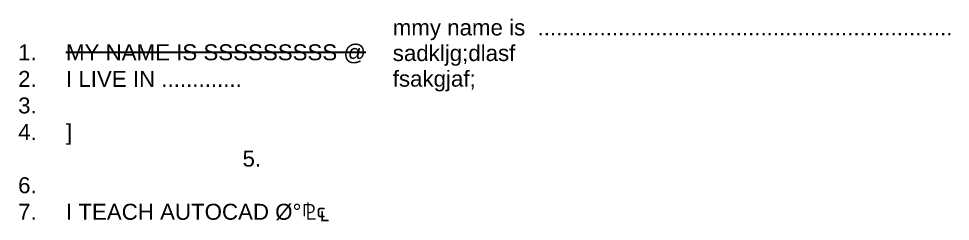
# Model space of a CAD drawing. Header units: inches. Extents: x 897 to 49934, y -34925 to -18564.
# Drawn here: x 7113 to 7639, y -20201 to -20086 of the extents above; entities that cross this region are included whole.
import ezdxf

# ---------------------------------------------------------------- set-up
doc = ezdxf.new("R2010")
doc.units = ezdxf.units.IN
doc.header["$LTSCALE"] = 35
doc.header["$MEASUREMENT"] = 0
doc.layers.add('SES-Wall Plan', color=6, linetype='Continuous', lineweight=30)
doc.styles.add('abc title', font='arial.ttf', dxfattribs={"height": 9})

msp = doc.modelspace()

# ---------------------------------------------------------------- texts
at = {"layer": 'SES-Wall Plan', "style": 'abc title'}
for s, p in [('mmy name is  ...................................................................', (7324.07, -20095.66)), ('sadkljg;dlasf', (7324.07, -20110.12)), ('fsakgjaf;', (7324.07, -20124.58))]:
    msp.add_text(s, height=9, dxfattribs=at).set_placement(p)
at = {"layer": 'SES-Wall Plan', "insert": (7103.73, -20100.68), "char_height": 9, "attachment_point": 1, "style": 'abc title'}
msp.add_mtext_dynamic_manual_height_columns('\\pxi-3,l4,qj,t4;1.^I{\\KMY NAME IS SSSSSSSSS @\\P}2.^II LIVE IN .............\\P3.^I\\P4.^I]\\P\\pqc;5.^I\\P\\pq*;6.^I\\P7.^II TEACH AUTOCAD %%C%%D{\\fISOCPEUR|b0|i0|c0|p34;⅊℄}', width=272.7223, gutter_width=45, heights=[0], dxfattribs=at)

doc.saveas('drawing.dxf')
